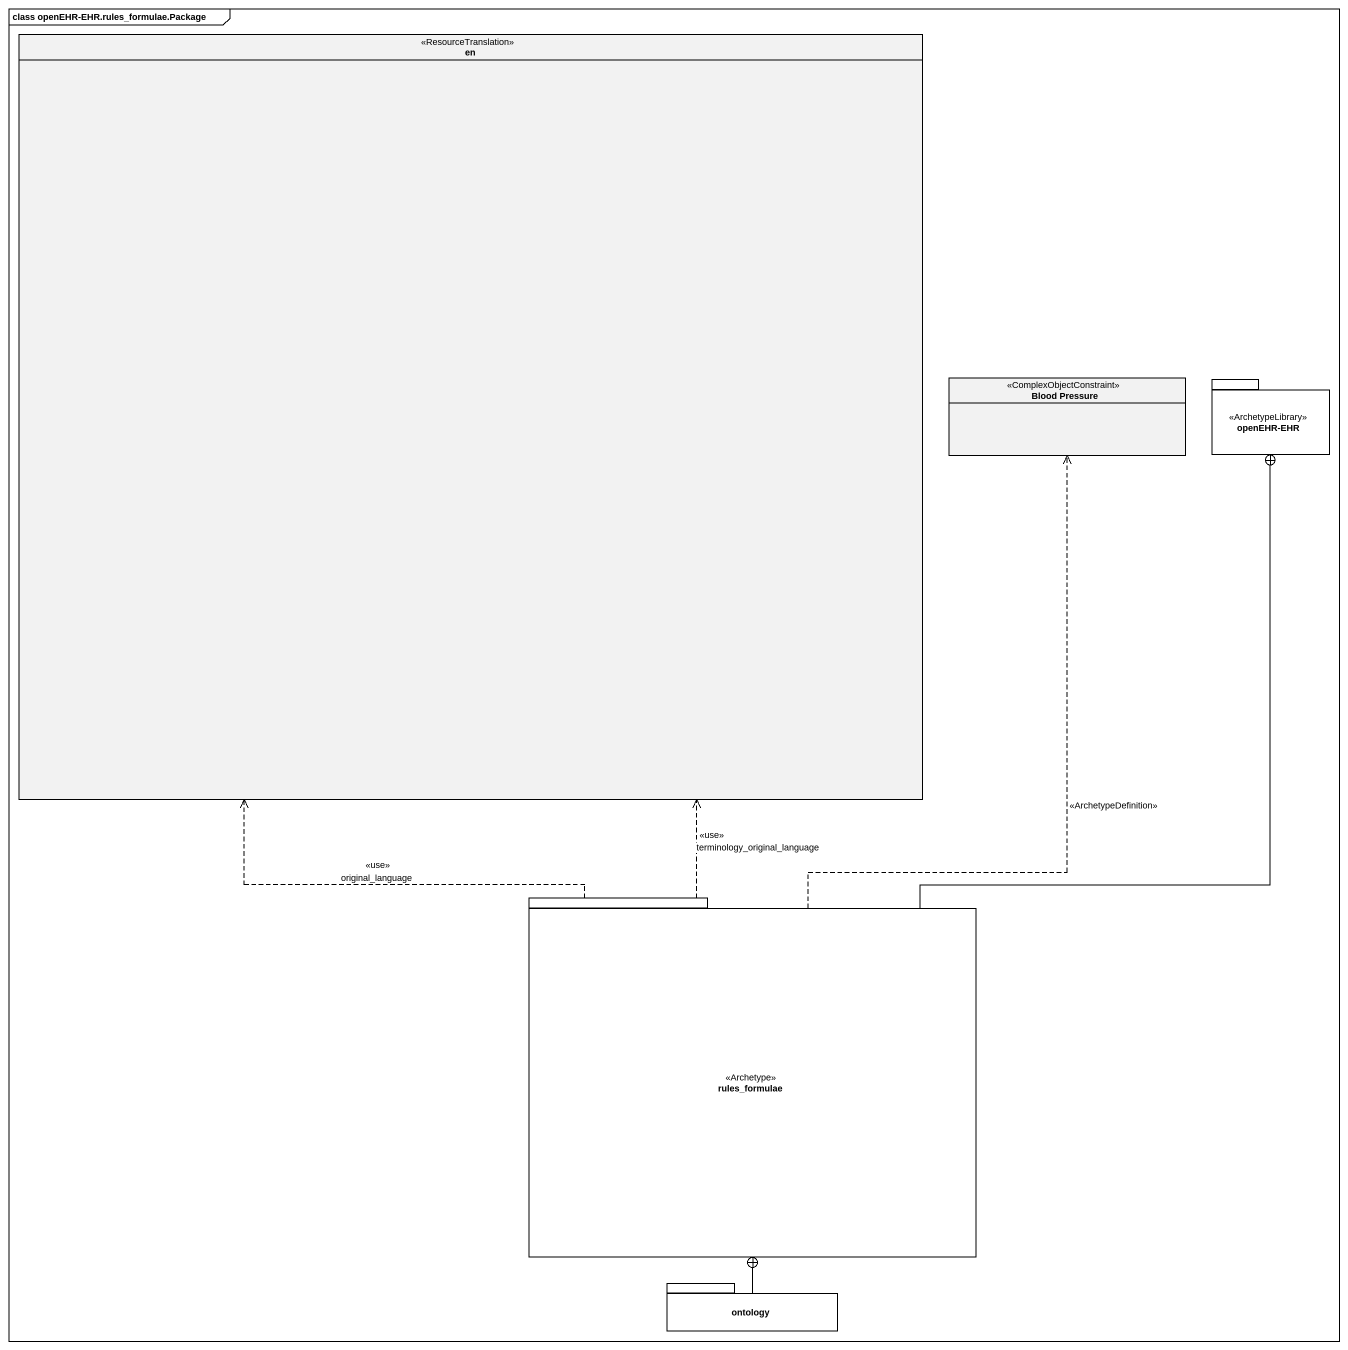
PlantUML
@startuml
mainframe class openEHR-EHR.rules_formulae.Package
hide circle
hide empty members
enum en <<ResourceTranslation>>
class "Blood Pressure" as Blood_Pressure <<ComplexObjectConstraint>>
package "openEHR-EHR" as openEHR_EHR <<ArchetypeLibrary>> {
}
package rules_formulae <<Archetype>> {
}
package ontology {
}
rules_formulae .up.> en : <<use>>\noriginal_language
rules_formulae .up.> en : <<use>>\nterminology_original_language
rules_formulae .up.> Blood_Pressure : <<ArchetypeDefinition>>
rules_formulae -up-+ openEHR_EHR
ontology -up-+ rules_formulae
@enduml
